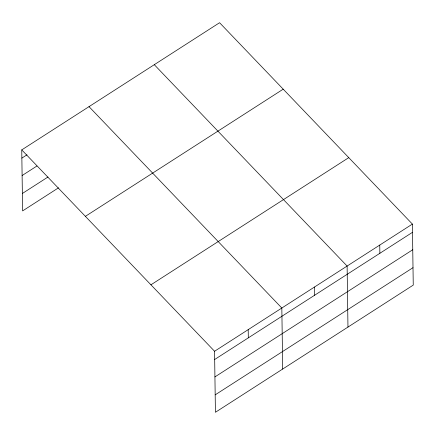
<?xml version="1.0" encoding="UTF-8"?>
<svg xmlns="http://www.w3.org/2000/svg" width="435" height="435" viewBox="0 0 435 435"><rect width="100%" height="100%" fill="white"/><g stroke="black" fill="none" stroke-linecap="round" stroke-linejoin="round"><path stroke-width="0.65" d="M21.75 149.89L219.577 22.718L412.396 224.09L413.25 285.11L215.423 412.282L214.569 351.262L21.75 149.89L22.604 210.91L58.513 187.822M21.864 158.106L26.997 154.811M22.109 175.533L36.926 166.007M22.359 193.483L48.008 176.996M85.38 216.342L283.207 89.175M150.94 284.805L348.767 157.639M214.569 351.262L412.396 224.09M214.683 359.479L412.51 232.312M214.928 376.906L412.755 249.733M215.178 394.855L413.005 267.688M154.294 64.684L347.114 266.057L347.967 327.076M89.012 106.651L281.831 308.024L282.685 369.043M379.755 245.074L379.869 253.295M314.472 287.04L314.587 295.262M248.2 329.643L248.314 337.859"/></g></svg>
